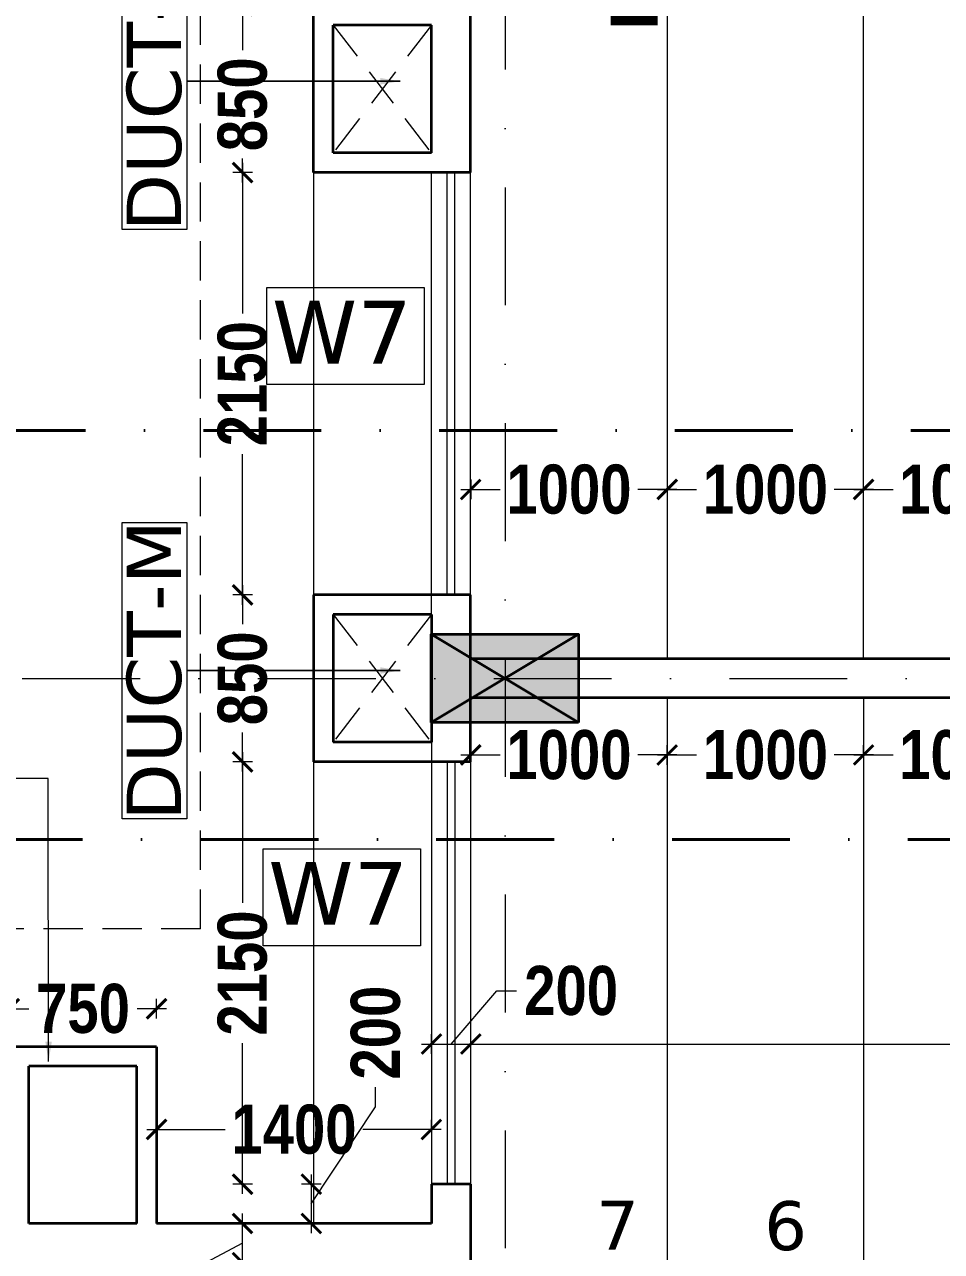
# Model space of a CAD drawing. Header units: millimetres. Extents: x -3092155 to 4513934, y -12317808 to 1850003.
# Drawn here: x -440960 to -436293, y -5536254 to -5530008 of the extents above; entities that cross this region are included whole.
import ezdxf

# ---------------------------------------------------------------- set-up
doc = ezdxf.new("R2010")
doc.units = ezdxf.units.MM
doc.header["$LTSCALE"] = 2
doc.header["$MEASUREMENT"] = 0
doc.header["$PDMODE"] = 34
doc.header["$PDSIZE"] = 500
for name, pattern in [('DASHDOT', [1, 0.5, -0.25, 0, -0.25]), ('DASHED2', [0.375, 0.25, -0.125]), ('HIDDEN', [0.375, 0.25, -0.125])]:
    doc.linetypes.add(name, pattern=pattern)
for name, color, linetype, lineweight, true_color in [('AEROW', 7, 'Continuous', 15, 0x0d0d0d), ('DOT', 7, 'DASHED2', 0, 0x89067c), ('duct text', 7, 'Continuous', 5, 0x30182a)]:
    doc.layers.add(name, color=color, linetype=linetype, lineweight=lineweight, true_color=true_color)
for name, color, linetype, lineweight in [('coloumn', 10, 'Continuous', 35), ('cornice', 12, 'Continuous', 25), ('D DIM', 250, 'Continuous', 9), ('DUCT', 37, 'Continuous', 35), ('glass', 5, 'Continuous', 15), ('GRID', 251, 'DASHDOT', 5), ('PROJ', 251, 'HIDDEN', 5), ('SILL', 74, 'Continuous', 9), ('Step', 251, 'Continuous', 9), ('TEXT', 7, 'Continuous', 13), ('W6', 162, 'Continuous', 5), ('WAll', 250, 'Continuous', 35)]:
    doc.layers.add(name, color=color, linetype=linetype, lineweight=lineweight)
doc.styles.add('door', font='arial.ttf', dxfattribs={"height": 70})
doc.styles.add('INNER DIM', font='ARIALNB.TTF', dxfattribs={"height": 250})
doc.styles.add('style2', font='verdana.ttf')
doc.dimstyles.new('DOOR', dxfattribs={"dimtxt": 100, "dimasz": 100, "dimexe": 25, "dimexo": 50, "dimgap": 25, "dimtad": 0, "dimtih": 1, "dimtoh": 1, "dimdec": 0, "dimzin": 3, "dimdsep": 46, "dimtxsty": 'door', "dimblk": 'OBLIQUE', "dimcen": 200, "dimclrd": 256, "dimclre": 256, "dimclrt": 256, "dimadec": 0, "dimazin": 0, "dimtfac": 1, "dimtdec": 0, "dimtofl": 0, "dimtmove": 2, "dimatfit": 3, "dimfxl": 300, "dimfxlon": 1, "dimfrac": 1, "dimtolj": 1, "dimtzin": 0, "dimlwd": -1, "dimlwe": -1, "dimarcsym": 0})
doc.dimstyles.new('external final', dxfattribs={"dimscale": 0, "dimtxt": 250, "dimasz": 100, "dimexe": 50, "dimexo": 50, "dimgap": 50, "dimtad": 0, "dimdec": 0, "dimzin": 0, "dimdsep": 46, "dimtxsty": 'INNER DIM', "dimblk": 'ARCHTICK', "dimcen": 100, "dimdle": 50, "dimclrd": 256, "dimclre": 256, "dimclrt": 256, "dimadec": 0, "dimazin": 0, "dimtfac": 1, "dimtdec": 0, "dimtix": 1, "dimtmove": 1, "dimatfit": 3, "dimfxl": 50, "dimfxlon": 1, "dimtolj": 1, "dimtzin": 0, "dimlwd": -1, "dimlwe": -1, "dimarcsym": 1})

# ---------------------------------------------------------------- blocks, each defined once
blk = doc.blocks.new('_ArchTick')
at = {"color": 0, "linetype": 'ByBlock', "const_width": 0.15}
blk.add_lwpolyline([(-0.5, -0.5), (0.5, 0.5)], dxfattribs=at)
blk = doc.blocks.new('*D99')
at = {"layer": 'D DIM', "ltscale": 100, "transparency": 16777216}
for p, q in [((-438788.7, -5535197.9), (-438556, -5534926.7)), ((-438556, -5534926.7), (-438456, -5534926.7)), ((-438888.9, -5535247.9), (-438888.9, -5535147.9)), ((-438688.5, -5535247.9), (-438688.5, -5535147.9)), ((-438938.9, -5535197.9), (-438638.5, -5535197.9))]:
    blk.add_line(p, q, dxfattribs=at)
at = {"layer": 'Defpoints', "color": 0, "lineweight": 50, "ltscale": 100, "transparency": 16777216}
for p in [(-438688.5, -5535197.9), (-438888.9, -5535911.2), (-438688.5, -5535911.2)]:
    blk.add_point(p, dxfattribs=at)
at = {"layer": 'D DIM', "ltscale": 100, "transparency": 16777216, "xscale": 100, "yscale": 100, "zscale": 100, "rotation": 180}
blk.add_blockref('_ArchTick', (-438888.9, -5535197.9), dxfattribs=at)
at = {"layer": 'D DIM', "ltscale": 100, "transparency": 16777216, "xscale": 100, "yscale": 100, "zscale": 100}
blk.add_blockref('_ArchTick', (-438688.5, -5535197.9), dxfattribs=at)
at = {"layer": 'D DIM', "ltscale": 100, "transparency": 16777216, "insert": (-438177.7, -5534926.7), "char_height": 250, "attachment_point": 5, "style": 'INNER DIM'}
blk.add_mtext('\\A1;200', dxfattribs=at)
blk = doc.blocks.new('*D100')
at = {"layer": 'D DIM', "ltscale": 100, "transparency": 16777216}
for p, q in [((-439850.5, -5533711.2), (-439850.5, -5534478.2)), ((-439800.5, -5533761.2), (-439900.5, -5533761.2)), ((-439850.5, -5535961.2), (-439850.5, -5535194.2)), ((-439800.5, -5535911.2), (-439900.5, -5535911.2))]:
    blk.add_line(p, q, dxfattribs=at)
at = {"layer": 'Defpoints', "color": 0, "lineweight": 50, "ltscale": 100, "transparency": 16777216}
for p in [(-439850.5, -5533761.2), (-439488.5, -5533761.2), (-439488.5, -5535911.2)]:
    blk.add_point(p, dxfattribs=at)
at = {"layer": 'D DIM', "ltscale": 100, "transparency": 16777216, "xscale": 100, "yscale": 100, "zscale": 100}
for p, rotation in [((-439850.5, -5533761.2), 90), ((-439850.5, -5535911.2), 270)]:
    blk.add_blockref('_ArchTick', p, dxfattribs=dict(at, rotation=rotation))
at = {"layer": 'D DIM', "ltscale": 100, "transparency": 16777216, "insert": (-439850.5, -5534836.2), "char_height": 250, "attachment_point": 5, "rotation": 90, "style": 'INNER DIM'}
blk.add_mtext('\\A1;2150', dxfattribs=at)
blk = doc.blocks.new('*D101')
at = {"layer": 'D DIM', "ltscale": 100, "transparency": 16777216}
for p, q in [((-439800.5, -5532911.2), (-439900.5, -5532911.2)), ((-439850.5, -5532861.2), (-439850.5, -5533060.2)), ((-439850.5, -5533811.2), (-439850.5, -5533612.2)), ((-439800.5, -5533761.2), (-439900.5, -5533761.2))]:
    blk.add_line(p, q, dxfattribs=at)
at = {"layer": 'Defpoints', "color": 0, "lineweight": 50, "ltscale": 100, "transparency": 16777216}
for p in [(-439850.5, -5532911.2), (-439488.5, -5532911.2), (-439488.5, -5533761.2)]:
    blk.add_point(p, dxfattribs=at)
at = {"layer": 'D DIM', "ltscale": 100, "transparency": 16777216, "xscale": 100, "yscale": 100, "zscale": 100}
for p, rotation in [((-439850.5, -5532911.2), 90), ((-439850.5, -5533761.2), 270)]:
    blk.add_blockref('_ArchTick', p, dxfattribs=dict(at, rotation=rotation))
at = {"layer": 'D DIM', "ltscale": 100, "transparency": 16777216, "insert": (-439850.5, -5533336.2), "char_height": 250, "attachment_point": 5, "rotation": 90, "style": 'INNER DIM'}
blk.add_mtext('\\A1;850', dxfattribs=at)
blk = doc.blocks.new('*D102')
at = {"layer": 'D DIM', "ltscale": 100, "transparency": 16777216}
for p, q in [((-439850.5, -5530711.2), (-439850.5, -5531478.2)), ((-439800.5, -5530761.2), (-439900.5, -5530761.2)), ((-439850.5, -5532961.2), (-439850.5, -5532194.2)), ((-439800.5, -5532911.2), (-439900.5, -5532911.2))]:
    blk.add_line(p, q, dxfattribs=at)
at = {"layer": 'Defpoints', "color": 0, "lineweight": 50, "ltscale": 100, "transparency": 16777216}
for p in [(-439850.5, -5530761.2), (-439488.5, -5530761.2), (-439488.5, -5532911.2)]:
    blk.add_point(p, dxfattribs=at)
at = {"layer": 'D DIM', "ltscale": 100, "transparency": 16777216, "xscale": 100, "yscale": 100, "zscale": 100}
for p, rotation in [((-439850.5, -5530761.2), 90), ((-439850.5, -5532911.2), 270)]:
    blk.add_blockref('_ArchTick', p, dxfattribs=dict(at, rotation=rotation))
at = {"layer": 'D DIM', "ltscale": 100, "transparency": 16777216, "insert": (-439850.5, -5531836.2), "char_height": 250, "attachment_point": 5, "rotation": 90, "style": 'INNER DIM'}
blk.add_mtext('\\A1;2150', dxfattribs=at)
blk = doc.blocks.new('*D103')
at = {"layer": 'D DIM', "ltscale": 100, "transparency": 16777216}
for p, q in [((-439800.5, -5529911.2), (-439900.5, -5529911.2)), ((-439850.5, -5529861.2), (-439850.5, -5530137.9)), ((-439850.5, -5530811.2), (-439850.5, -5530690)), ((-439800.5, -5530761.2), (-439900.5, -5530761.2))]:
    blk.add_line(p, q, dxfattribs=at)
at = {"layer": 'Defpoints', "color": 0, "lineweight": 50, "ltscale": 100, "transparency": 16777216}
for p in [(-439850.5, -5529911.2), (-439497.8, -5529911.2), (-439488.5, -5530761.2)]:
    blk.add_point(p, dxfattribs=at)
at = {"layer": 'D DIM', "ltscale": 100, "transparency": 16777216, "xscale": 100, "yscale": 100, "zscale": 100}
for p, rotation in [((-439850.5, -5529911.2), 90), ((-439850.5, -5530761.2), 270)]:
    blk.add_blockref('_ArchTick', p, dxfattribs=dict(at, rotation=rotation))
at = {"layer": 'D DIM', "ltscale": 100, "transparency": 16777216, "insert": (-439850.5, -5530414), "char_height": 250, "attachment_point": 5, "rotation": 90, "style": 'INNER DIM'}
blk.add_mtext('\\A1;850', dxfattribs=at)
blk = doc.blocks.new('*D384')
at = {"layer": 'D DIM', "ltscale": 100, "transparency": 16777216}
for p, q in [((-438688.5, -5535247.9), (-438688.5, -5535147.9)), ((-425768.9, -5535147.9), (-425768.9, -5535247.9)), ((-438738.5, -5535197.9), (-432658.6, -5535197.9)), ((-425718.9, -5535197.9), (-431798.8, -5535197.9))]:
    blk.add_line(p, q, dxfattribs=at)
at = {"layer": 'Defpoints', "color": 0, "lineweight": 50, "ltscale": 100, "transparency": 16777216}
for p in [(-425768.9, -5533561.2), (-425768.9, -5535197.9), (-438688.5, -5535911.2)]:
    blk.add_point(p, dxfattribs=at)
at = {"layer": 'D DIM', "ltscale": 100, "transparency": 16777216, "xscale": 100, "yscale": 100, "zscale": 100, "rotation": 180}
blk.add_blockref('_ArchTick', (-438688.5, -5535197.9), dxfattribs=at)
at = {"layer": 'D DIM', "ltscale": 100, "transparency": 16777216, "xscale": 100, "yscale": 100, "zscale": 100}
blk.add_blockref('_ArchTick', (-425768.9, -5535197.9), dxfattribs=at)
at = {"layer": 'D DIM', "ltscale": 100, "transparency": 16777216, "insert": (-432228.7, -5535197.9), "char_height": 250, "attachment_point": 5, "style": 'INNER DIM'}
blk.add_mtext('\\A1;12920', dxfattribs=at)
blk = doc.blocks.new('*D406')
at = {"layer": 'D DIM', "ltscale": 100, "transparency": 16777216}
for p, q in [((-439850.5, -5536361.2), (-439850.5, -5536061.2)), ((-439800.5, -5536111.2), (-439900.5, -5536111.2)), ((-439850.5, -5536211.2), (-440213.7, -5536404.2)), ((-439800.5, -5536311.2), (-439900.5, -5536311.2)), ((-440213.7, -5536404.2), (-440213.7, -5536504.2))]:
    blk.add_line(p, q, dxfattribs=at)
at = {"layer": 'Defpoints', "color": 0, "lineweight": 50, "ltscale": 100, "transparency": 16777216}
for p in [(-439850.5, -5536111.2), (-439538.5, -5536111.2), (-438888.5, -5536311.2)]:
    blk.add_point(p, dxfattribs=at)
at = {"layer": 'D DIM', "ltscale": 100, "transparency": 16777216, "xscale": 100, "yscale": 100, "zscale": 100}
for p, rotation in [((-439850.5, -5536111.2), 90), ((-439850.5, -5536311.2), 270)]:
    blk.add_blockref('_ArchTick', p, dxfattribs=dict(at, rotation=rotation))
at = {"layer": 'D DIM', "ltscale": 100, "transparency": 16777216, "insert": (-440213.7, -5536782.6), "char_height": 250, "attachment_point": 5, "rotation": 90, "style": 'INNER DIM'}
blk.add_mtext('\\A1;200', dxfattribs=at)
blk = doc.blocks.new('*D844')
at = {"layer": 'D DIM', "ltscale": 100, "transparency": 16777216}
for p, q in [((-438738.9, -5533726.2), (-438539.1, -5533726.2)), ((-438688.9, -5533776.2), (-438688.9, -5533676.2)), ((-437638.9, -5533726.2), (-437838.7, -5533726.2)), ((-437688.9, -5533776.2), (-437688.9, -5533676.2))]:
    blk.add_line(p, q, dxfattribs=at)
at = {"layer": 'Defpoints', "color": 0, "lineweight": 50, "ltscale": 100, "transparency": 16777216}
for p in [(-437688.9, -5533726.2), (-438688.9, -5534050.2), (-437688.9, -5534050.2)]:
    blk.add_point(p, dxfattribs=at)
at = {"layer": 'D DIM', "ltscale": 100, "transparency": 16777216, "xscale": 100, "yscale": 100, "zscale": 100, "rotation": 180}
blk.add_blockref('_ArchTick', (-438688.9, -5533726.2), dxfattribs=at)
at = {"layer": 'D DIM', "ltscale": 100, "transparency": 16777216, "xscale": 100, "yscale": 100, "zscale": 100}
blk.add_blockref('_ArchTick', (-437688.9, -5533726.2), dxfattribs=at)
at = {"layer": 'D DIM', "ltscale": 100, "transparency": 16777216, "insert": (-438188.9, -5533726.2), "char_height": 250, "attachment_point": 5, "style": 'INNER DIM'}
blk.add_mtext('\\A1;1000', dxfattribs=at)
blk = doc.blocks.new('*D845')
at = {"layer": 'D DIM', "ltscale": 100, "transparency": 16777216}
for p, q in [((-437738.9, -5533726.2), (-437539.1, -5533726.2)), ((-437688.9, -5533776.2), (-437688.9, -5533676.2)), ((-436638.9, -5533726.2), (-436838.7, -5533726.2)), ((-436688.9, -5533726.2), (-436688.9, -5533676.2))]:
    blk.add_line(p, q, dxfattribs=at)
at = {"layer": 'Defpoints', "color": 0, "lineweight": 50, "ltscale": 100, "transparency": 16777216}
for p in [(-436688.9, -5533726.2), (-436688.9, -5533726.2), (-437688.9, -5534050.2)]:
    blk.add_point(p, dxfattribs=at)
at = {"layer": 'D DIM', "ltscale": 100, "transparency": 16777216, "xscale": 100, "yscale": 100, "zscale": 100, "rotation": 180}
blk.add_blockref('_ArchTick', (-437688.9, -5533726.2), dxfattribs=at)
at = {"layer": 'D DIM', "ltscale": 100, "transparency": 16777216, "xscale": 100, "yscale": 100, "zscale": 100}
blk.add_blockref('_ArchTick', (-436688.9, -5533726.2), dxfattribs=at)
at = {"layer": 'D DIM', "ltscale": 100, "transparency": 16777216, "insert": (-437188.9, -5533726.2), "char_height": 250, "attachment_point": 5, "style": 'INNER DIM'}
blk.add_mtext('\\A1;1000', dxfattribs=at)
blk = doc.blocks.new('*D846')
at = {"layer": 'D DIM', "ltscale": 100, "transparency": 16777216}
for p, q in [((-436738.9, -5533726.2), (-436539.1, -5533726.2)), ((-436688.9, -5533726.2), (-436688.9, -5533676.2)), ((-435638.9, -5533726.2), (-435838.7, -5533726.2)), ((-435688.9, -5533726.2), (-435688.9, -5533676.2))]:
    blk.add_line(p, q, dxfattribs=at)
at = {"layer": 'Defpoints', "color": 0, "lineweight": 50, "ltscale": 100, "transparency": 16777216}
for p in [(-436688.9, -5533726.2), (-435688.9, -5533726.2), (-435688.9, -5533726.2)]:
    blk.add_point(p, dxfattribs=at)
at = {"layer": 'D DIM', "ltscale": 100, "transparency": 16777216, "xscale": 100, "yscale": 100, "zscale": 100, "rotation": 180}
blk.add_blockref('_ArchTick', (-436688.9, -5533726.2), dxfattribs=at)
at = {"layer": 'D DIM', "ltscale": 100, "transparency": 16777216, "xscale": 100, "yscale": 100, "zscale": 100}
blk.add_blockref('_ArchTick', (-435688.9, -5533726.2), dxfattribs=at)
at = {"layer": 'D DIM', "ltscale": 100, "transparency": 16777216, "insert": (-436188.9, -5533726.2), "char_height": 250, "attachment_point": 5, "style": 'INNER DIM'}
blk.add_mtext('\\A1;1000', dxfattribs=at)
blk = doc.blocks.new('*D864')
at = {"layer": 'D DIM', "ltscale": 100, "transparency": 16777216}
for p, q in [((-438688.9, -5532324.6), (-438688.9, -5532424.6)), ((-437688.9, -5532324.6), (-437688.9, -5532424.6)), ((-438738.9, -5532374.6), (-438539.1, -5532374.6)), ((-437638.9, -5532374.6), (-437838.7, -5532374.6))]:
    blk.add_line(p, q, dxfattribs=at)
at = {"layer": 'Defpoints', "color": 0, "lineweight": 50, "ltscale": 100, "transparency": 16777216}
for p in [(-438688.9, -5532050.6), (-437688.9, -5532050.6), (-437688.9, -5532374.6)]:
    blk.add_point(p, dxfattribs=at)
at = {"layer": 'D DIM', "ltscale": 100, "transparency": 16777216, "xscale": 100, "yscale": 100, "zscale": 100, "rotation": 180}
blk.add_blockref('_ArchTick', (-438688.9, -5532374.6), dxfattribs=at)
at = {"layer": 'D DIM', "ltscale": 100, "transparency": 16777216, "xscale": 100, "yscale": 100, "zscale": 100}
blk.add_blockref('_ArchTick', (-437688.9, -5532374.6), dxfattribs=at)
at = {"layer": 'D DIM', "ltscale": 100, "transparency": 16777216, "insert": (-438188.9, -5532374.6), "char_height": 250, "attachment_point": 5, "style": 'INNER DIM'}
blk.add_mtext('\\A1;1000', dxfattribs=at)
blk = doc.blocks.new('*D865')
at = {"layer": 'D DIM', "ltscale": 100, "transparency": 16777216}
for p, q in [((-437688.9, -5532324.6), (-437688.9, -5532424.6)), ((-436688.9, -5532374.6), (-436688.9, -5532324.6)), ((-437738.9, -5532374.6), (-437539.1, -5532374.6)), ((-436638.9, -5532374.6), (-436838.7, -5532374.6))]:
    blk.add_line(p, q, dxfattribs=at)
at = {"layer": 'Defpoints', "color": 0, "lineweight": 50, "ltscale": 100, "transparency": 16777216}
for p in [(-437688.9, -5532050.6), (-436688.9, -5532374.6), (-436688.9, -5532374.6)]:
    blk.add_point(p, dxfattribs=at)
at = {"layer": 'D DIM', "ltscale": 100, "transparency": 16777216, "xscale": 100, "yscale": 100, "zscale": 100, "rotation": 180}
blk.add_blockref('_ArchTick', (-437688.9, -5532374.6), dxfattribs=at)
at = {"layer": 'D DIM', "ltscale": 100, "transparency": 16777216, "xscale": 100, "yscale": 100, "zscale": 100}
blk.add_blockref('_ArchTick', (-436688.9, -5532374.6), dxfattribs=at)
at = {"layer": 'D DIM', "ltscale": 100, "transparency": 16777216, "insert": (-437188.9, -5532374.6), "char_height": 250, "attachment_point": 5, "style": 'INNER DIM'}
blk.add_mtext('\\A1;1000', dxfattribs=at)
blk = doc.blocks.new('*D866')
at = {"layer": 'D DIM', "ltscale": 100, "transparency": 16777216}
for p, q in [((-436688.9, -5532374.6), (-436688.9, -5532324.6)), ((-435688.9, -5532374.6), (-435688.9, -5532324.6)), ((-436738.9, -5532374.6), (-436539.1, -5532374.6)), ((-435638.9, -5532374.6), (-435838.7, -5532374.6))]:
    blk.add_line(p, q, dxfattribs=at)
at = {"layer": 'Defpoints', "color": 0, "lineweight": 50, "ltscale": 100, "transparency": 16777216}
for p in [(-436688.9, -5532374.6), (-435688.9, -5532374.6), (-435688.9, -5532374.6)]:
    blk.add_point(p, dxfattribs=at)
at = {"layer": 'D DIM', "ltscale": 100, "transparency": 16777216, "xscale": 100, "yscale": 100, "zscale": 100, "rotation": 180}
blk.add_blockref('_ArchTick', (-436688.9, -5532374.6), dxfattribs=at)
at = {"layer": 'D DIM', "ltscale": 100, "transparency": 16777216, "xscale": 100, "yscale": 100, "zscale": 100}
blk.add_blockref('_ArchTick', (-435688.9, -5532374.6), dxfattribs=at)
at = {"layer": 'D DIM', "ltscale": 100, "transparency": 16777216, "insert": (-436188.9, -5532374.6), "char_height": 250, "attachment_point": 5, "style": 'INNER DIM'}
blk.add_mtext('\\A1;1000', dxfattribs=at)
blk = doc.blocks.new('*D938')
at = {"layer": 'D DIM', "ltscale": 100, "transparency": 16777216}
for p, q in [((-441037.6, -5535068), (-441037.6, -5534968)), ((-440287.6, -5535068), (-440287.6, -5534968)), ((-441087.6, -5535018), (-440938.5, -5535018)), ((-440237.6, -5535018), (-440386.7, -5535018))]:
    blk.add_line(p, q, dxfattribs=at)
at = {"layer": 'Defpoints', "color": 0, "lineweight": 50, "ltscale": 100, "transparency": 16777216}
for p in [(-441037.6, -5535018), (-441037.6, -5535212.8), (-440287.6, -5535212.8)]:
    blk.add_point(p, dxfattribs=at)
at = {"layer": 'D DIM', "ltscale": 100, "transparency": 16777216, "xscale": 100, "yscale": 100, "zscale": 100, "rotation": 180}
blk.add_blockref('_ArchTick', (-441037.6, -5535018), dxfattribs=at)
at = {"layer": 'D DIM', "ltscale": 100, "transparency": 16777216, "xscale": 100, "yscale": 100, "zscale": 100}
blk.add_blockref('_ArchTick', (-440287.6, -5535018), dxfattribs=at)
at = {"layer": 'D DIM', "ltscale": 100, "transparency": 16777216, "insert": (-440662.6, -5535018), "char_height": 250, "attachment_point": 5, "style": 'INNER DIM'}
blk.add_mtext('\\A1;750', dxfattribs=at)
blk = doc.blocks.new('*D974')
at = {"layer": 'D DIM', "ltscale": 100, "transparency": 16777216}
for p, q in [((-439172.8, -5535518), (-439172.8, -5535418)), ((-439500.3, -5536011.2), (-439172.8, -5535518)), ((-439450.3, -5535911.2), (-439550.3, -5535911.2)), ((-439500.3, -5535861.2), (-439500.3, -5536161.2)), ((-439450.3, -5536111.2), (-439550.3, -5536111.2))]:
    blk.add_line(p, q, dxfattribs=at)
at = {"layer": 'Defpoints', "color": 0, "lineweight": 50, "ltscale": 100, "transparency": 16777216}
for p in [(-438855.4, -5535911.2), (-439500.3, -5536111.2), (-438889.3, -5536111.2)]:
    blk.add_point(p, dxfattribs=at)
at = {"layer": 'D DIM', "ltscale": 100, "transparency": 16777216, "xscale": 100, "yscale": 100, "zscale": 100}
for p, rotation in [((-439500.3, -5535911.2), 90), ((-439500.3, -5536111.2), 270)]:
    blk.add_blockref('_ArchTick', p, dxfattribs=dict(at, rotation=rotation))
at = {"layer": 'D DIM', "ltscale": 100, "transparency": 16777216, "insert": (-439172.8, -5535139.7), "char_height": 250, "attachment_point": 5, "rotation": 90, "style": 'INNER DIM'}
blk.add_mtext('\\A1;200', dxfattribs=at)
blk = doc.blocks.new('S.F')
at = {"layer": 'coloumn', "ltscale": 100}
blk.add_hatch(color=256, dxfattribs=at).paths.add_polyline_path([(47530.5, -5841756.2), (47530.5, -5841306.2), (46780.5, -5841306.2), (46780.5, -5841756.2)])
for p, q in [((46780.5, -5841756.2), (46780.5, -5841306.2)), ((46780.5, -5841306.2), (47530.5, -5841306.2)), ((47530.5, -5841306.2), (47530.5, -5841756.2)), ((47530.5, -5841756.2), (46780.5, -5841756.2))]:
    blk.add_line(p, q, dxfattribs=at)
blk.add_lwpolyline([(47530.5, -5841756.2), (46780.5, -5841306.2), (47530.5, -5841306.2), (46780.5, -5841756.2)], dxfattribs=at)
blk = doc.blocks.new('YJJYH')
at = {"layer": 'Step', "ltscale": 15000}
for p, q in [((-64187.6, -5689300.5), (-64187.6, -5695200.5)), ((-63187.6, -5695200.5), (-63187.6, -5689275.5)), ((-64187.6, -5695400.5), (-64187.6, -5700324.7)), ((-63187.6, -5695400.5), (-63187.6, -5700324.7))]:
    blk.add_line(p, q, dxfattribs=at)
blk = doc.blocks.new('*D1126')
at = {"layer": 'D DIM', "ltscale": 100, "transparency": 16777216}
for p, q in [((-440288, -5535632.8), (-440288, -5535582.8)), ((-438889.3, -5535632.8), (-438889.3, -5535582.8)), ((-440338, -5535632.8), (-439938.9, -5535632.8)), ((-438839.3, -5535632.8), (-439238.4, -5535632.8))]:
    blk.add_line(p, q, dxfattribs=at)
at = {"layer": 'Defpoints', "color": 0, "lineweight": 50, "ltscale": 100, "transparency": 16777216}
for p in [(-440288, -5535661.2), (-438889.3, -5535632.8), (-438889.3, -5535661.2)]:
    blk.add_point(p, dxfattribs=at)
at = {"layer": 'D DIM', "ltscale": 100, "transparency": 16777216, "xscale": 100, "yscale": 100, "zscale": 100, "rotation": 180}
blk.add_blockref('_ArchTick', (-440288, -5535632.8), dxfattribs=at)
at = {"layer": 'D DIM', "ltscale": 100, "transparency": 16777216, "xscale": 100, "yscale": 100, "zscale": 100}
blk.add_blockref('_ArchTick', (-438889.3, -5535632.8), dxfattribs=at)
at = {"layer": 'D DIM', "ltscale": 100, "transparency": 16777216, "insert": (-439588.7, -5535632.8), "char_height": 250, "attachment_point": 5, "style": 'INNER DIM'}
blk.add_mtext('\\A1;1400', dxfattribs=at)
blk = doc.blocks.new('_Oblique')
at = {"color": 0, "linetype": 'ByBlock', "lineweight": -2}
blk.add_line((-0.5, -0.5), (0.5, 0.5), dxfattribs=at)
blk = doc.blocks.new('uyujnjh')
at = {"layer": 'PROJ', "linetype": 'DASHDOT', "lineweight": 40, "ltscale": 600}
blk.add_line((-186042.2, -5846539.3), (-249741.2, -5846539.3), dxfattribs=at)
blk = doc.blocks.new('hyh')
at = {"layer": 'duct text', "ltscale": 0.1}
for points in [[(-177209.1, -5575040.4), (-177209.1, -5573532.1), (-176880, -5573532.1), (-176880, -5575040.4)], [(-177209.1, -5578040.4), (-177209.1, -5576532.1), (-176880, -5576532.1), (-176880, -5578040.4)]]:
    blk.add_lwpolyline(points, close=True, dxfattribs=at)
at = {"layer": 'duct text', "ltscale": 0.1, "char_height": 276.639, "width": 1547.237, "attachment_point": 5, "rotation": 90, "style": 'style2'}
for insert in [(-177044.4, -5574284.9), (-177044.4, -5577284.9)]:
    blk.add_mtext('\\pt3043;DUCT-M', dxfattribs=dict(at, insert=insert))
at = {"layer": 'duct text', "ltscale": 0.1}
for points in [[(-175793.8, -5574286.3), (-176880, -5574286.3), (-175793.8, -5574286.3)], [(-175793.8, -5577286.3), (-176880, -5577286.3), (-175793.8, -5577286.3)]]:
    blk.add_leader(points, dimstyle='DOOR', dxfattribs=at)

msp = doc.modelspace()

# ---------------------------------------------------------------- linework, layer by layer
at = {"layer": 'DOT', "linetype": 'Continuous', "ltscale": 400}
msp.add_line((-439489.3, -5527761.2), (-439489.3, -5536111.2), dxfattribs=at)
at = {"layer": 'DOT', "ltscale": 400}
for p, q in [((-440063.9, -5534611.2), (-440063.9, -5528211.2)), ((-438889.3, -5530011.2), (-439389.3, -5530661.2)), ((-439389.3, -5530011.2), (-438889.3, -5530661.2)), ((-438889.3, -5533011.2), (-439389.3, -5533661.2)), ((-439389.3, -5533011.2), (-438889.3, -5533661.2)), ((-440063.9, -5534611.2), (-447589.3, -5534611.2))]:
    msp.add_line(p, q, dxfattribs=at)
at = {"layer": 'DUCT', "ltscale": 100}
for p, q in [((-439489.3, -5530761.2), (-439489.3, -5529911.2)), ((-438689.3, -5530761.2), (-438689.3, -5529911.2)), ((-439389.3, -5530661.2), (-439389.3, -5530011.2)), ((-438889.3, -5530011.2), (-439389.3, -5530011.2)), ((-438889.3, -5530661.2), (-438889.3, -5530011.2)), ((-438889.3, -5530661.2), (-439389.3, -5530661.2)), ((-438689.3, -5530761.2), (-439489.3, -5530761.2)), ((-438689.3, -5530761.2), (-438889.3, -5530761.2)), ((-439489.3, -5532911.2), (-439489.3, -5533761.2)), ((-438689.3, -5532911.2), (-439489.3, -5532911.2)), ((-438689.3, -5532911.2), (-438889.3, -5532911.2)), ((-438689.3, -5533761.2), (-438689.3, -5532911.2)), ((-439389.3, -5533011.2), (-439389.3, -5533661.2)), ((-438889.3, -5533011.2), (-439389.3, -5533011.2)), ((-438889.3, -5533011.2), (-438889.3, -5533661.2)), ((-438889.3, -5533661.2), (-439389.3, -5533661.2)), ((-438889.3, -5533761.2), (-439489.3, -5533761.2)), ((-438689.3, -5533761.2), (-438889.3, -5533761.2)), ((-440288, -5535211.2), (-441038, -5535211.2)), ((-440288, -5535211.2), (-440288, -5536111.2)), ((-440388, -5535311.2), (-440938, -5535311.2)), ((-440938, -5536111.2), (-440938, -5535311.2)), ((-440388, -5536111.2), (-440388, -5535311.2)), ((-438689.3, -5535911.2), (-438889.3, -5535911.2)), ((-438889.3, -5535911.2), (-438889.3, -5536111.2)), ((-438689.3, -5535911.2), (-438889.3, -5535911.2)), ((-438689.3, -5535911.2), (-438689.3, -5536311.2)), ((-440388, -5536111.2), (-440938, -5536111.2)), ((-440388, -5536111.2), (-440938, -5536111.2))]:
    msp.add_line(p, q, dxfattribs=at)
at = {"layer": 'glass', "ltscale": 100}
for p, q in [((-438809.3, -5532911.2), (-438809.3, -5530761.2)), ((-438769.3, -5532911.2), (-438769.3, -5530761.2)), ((-438809.3, -5533761.2), (-438809.3, -5535911.2)), ((-438769.3, -5533761.2), (-438769.3, -5535911.2))]:
    msp.add_line(p, q, dxfattribs=at)
at = {"layer": 'GRID', "color": 5, "ltscale": 600}
msp.add_line((-438513.9, -5499634.4), (-438513.9, -5584428.2), dxfattribs=at)
at = {"layer": 'GRID', "color": 6, "ltscale": 600}
msp.add_line((-460173.8, -5533336.2), (-367334.4, -5533336.2), dxfattribs=at)
at = {"layer": 'PROJ', "linetype": 'DASHDOT', "lineweight": 40, "ltscale": 600}
msp.add_line((-384244.8, -5532074.3), (-447943.8, -5532074.3), dxfattribs=at)
at = {"layer": 'SILL', "ltscale": 100}
for p, q in [((-438689.3, -5532811.2), (-438689.3, -5530661.2)), ((-438889.3, -5533111.2), (-438889.3, -5530761.2)), ((-438889.3, -5532911.2), (-438889.3, -5530761.2)), ((-438689.3, -5533111.2), (-438689.3, -5530761.2)), ((-438889.3, -5533561.2), (-438889.3, -5535911.2)), ((-438689.3, -5533561.2), (-438689.3, -5535911.2)), ((-438889.3, -5533761.2), (-438889.3, -5535911.2)), ((-438689.3, -5533861.2), (-438689.3, -5535911.2))]:
    msp.add_line(p, q, dxfattribs=at)
at = {"layer": 'W6', "ltscale": 0.1}
for p, q in [((-439726.8, -5531346.8), (-438925.1, -5531346.8)), ((-439726.8, -5531840.9), (-439726.8, -5531346.8)), ((-438925.1, -5531346.8), (-438925.1, -5531840.9)), ((-438925.1, -5531840.9), (-439726.8, -5531840.9)), ((-439745.8, -5534203.5), (-438944.1, -5534203.5)), ((-439745.8, -5534697.5), (-439745.8, -5534203.5)), ((-438944.1, -5534203.5), (-438944.1, -5534697.5)), ((-438944.1, -5534697.5), (-439745.8, -5534697.5))]:
    msp.add_line(p, q, dxfattribs=at)
at = {"layer": 'WAll', "ltscale": 100}
for p, q in [((-425769.3, -5533236.2), (-438689.3, -5533236.2)), ((-425769.3, -5533436.2), (-438689.3, -5533436.2)), ((-438889.3, -5536111.2), (-440288, -5536111.2))]:
    msp.add_line(p, q, dxfattribs=at)

# ---------------------------------------------------------------- block references
at = {"layer": 'coloumn'}
msp.add_blockref('S.F', (-485670.2, 308195), dxfattribs=at)
at = {"layer": 'cornice', "color": 3, "lineweight": 50}
for name, p in [('hyh', (-263254.8, 43989.8)), ('uyujnjh', (-198217.5, 312382.6))]:
    msp.add_blockref(name, p, dxfattribs=at)
at = {"layer": 'D DIM'}
msp.add_blockref('YJJYH', (-373501.8, 161963.5), dxfattribs=at)

# ---------------------------------------------------------------- texts
at = {"layer": 'TEXT', "ltscale": 0.1, "insert": (-437859, -5529203.7), "char_height": 230, "attachment_point": 5, "rotation": 90, "style": 'style2'}
msp.add_mtext('{\\fVerdana|b1|i0|c0|p34;\\T0.95;lvl.\\fVerdana|b0|i0|c0|p34;\\H1.0833x;\\T1;+9850}', dxfattribs=at)
at = {"layer": 'TEXT', "ltscale": 0.1, "char_height": 249.2, "attachment_point": 5, "style": 'style2'}
for s, insert in [('7', (-437941.2, -5536119.5)), ('6', (-437085.9, -5536124.5))]:
    msp.add_mtext(s, dxfattribs=dict(at, insert=insert))
at = {"layer": 'W6', "style": 'style2'}
for p in [(-439701, -5531734), (-439719.9, -5534590.6)]:
    msp.add_text('W7', height=320, dxfattribs=at).set_placement(p)

# ---------------------------------------------------------------- dimensions: what is measured, and where the dimension line sits
at = {"layer": 'D DIM', "ltscale": 100}
for base, p1, p2, picture, middle in [((-439850.5, -5529911.2), (-439488.5, -5530761.2), (-439497.8, -5529911.2), '*D103', (-439850.5, -5530414)), ((-439500.3, -5536111.2), (-438855.4, -5535911.2), (-438889.3, -5536111.2), '*D974', (-439172.8, -5535368)), ((-439850.5, -5536111.2), (-438888.5, -5536311.2), (-439538.5, -5536111.2), '*D406', (-440213.7, -5536554.2))]:
    dim = msp.add_linear_dim(base=base, p1=p1, p2=p2, angle=90, dimstyle='external final', override={"dimscale": 1}, dxfattribs=at)
    dim.commit()
    dim.dimension.update_dxf_attribs({"geometry": picture, "text_midpoint": middle, "dimtype": 160})
for base, p1, p2, angle, picture, middle in [((-439850.5, -5530761.2), (-439488.5, -5532911.2), (-439488.5, -5530761.2), 90, '*D102', (-439850.5, -5531836.2)), ((-439850.5, -5532911.2), (-439488.5, -5533761.2), (-439488.5, -5532911.2), 90, '*D101', (-439850.5, -5533336.2)), ((-439850.5, -5533761.2), (-439488.5, -5535911.2), (-439488.5, -5533761.2), 90, '*D100', (-439850.5, -5534836.2)), ((-441037.6, -5535018), (-440287.6, -5535212.8), (-441037.6, -5535212.8), 180, '*D938', (-440662.6, -5535018))]:
    dim = msp.add_linear_dim(base=base, p1=p1, p2=p2, angle=angle, dimstyle='external final', override={"dimscale": 1}, dxfattribs=at)
    dim.commit()
    dim.dimension.update_dxf_attribs({"geometry": picture, "text_midpoint": middle})
for base, p1, p2, picture, middle in [((-437688.9, -5532374.6), (-438688.9, -5532050.6), (-437688.9, -5532050.6), '*D864', (-438188.9, -5532374.6)), ((-436688.9, -5532374.6), (-437688.9, -5532050.6), (-436688.9, -5532374.6), '*D865', (-437188.9, -5532374.6)), ((-435688.9, -5532374.6), (-436688.9, -5532374.6), (-435688.9, -5532374.6), '*D866', (-436188.9, -5532374.6)), ((-437688.9, -5533726.2), (-438688.9, -5534050.2), (-437688.9, -5534050.2), '*D844', (-438188.9, -5533726.2)), ((-425768.9, -5535197.9), (-438688.5, -5535911.2), (-425768.9, -5533561.2), '*D384', (-432228.7, -5535197.9)), ((-436688.9, -5533726.2), (-437688.9, -5534050.2), (-436688.9, -5533726.2), '*D845', (-437188.9, -5533726.2)), ((-435688.9, -5533726.2), (-436688.9, -5533726.2), (-435688.9, -5533726.2), '*D846', (-436188.9, -5533726.2))]:
    dim = msp.add_linear_dim(base=base, p1=p1, p2=p2, dimstyle='external final', override={"dimscale": 1}, dxfattribs=at)
    dim.commit()
    dim.dimension.update_dxf_attribs({"geometry": picture, "text_midpoint": middle})
dim = msp.add_linear_dim(base=(-438688.5, -5535197.9), p1=(-438888.9, -5535911.2), p2=(-438688.5, -5535911.2), dimstyle='external final', override={"dimscale": 1}, dxfattribs=at)
dim.commit()
dim.dimension.update_dxf_attribs({"geometry": '*D99', "text_midpoint": (-438406, -5534926.7), "dimtype": 160})
dim = msp.add_linear_dim(base=(-438889.3, -5535632.8), p1=(-440288, -5535661.2), p2=(-438889.3, -5535661.2), text='1400', dimstyle='external final', override={"dimscale": 1}, dxfattribs=at)
dim.commit()
dim.dimension.update_dxf_attribs({"geometry": '*D1126', "text_midpoint": (-439588.7, -5535632.8)})

# ---------------------------------------------------------------- leaders
at = {"layer": 'AEROW', "lineweight": 30, "ltscale": 100}
msp.add_leader([(-440837.7, -5535285.9), (-440839.2, -5533845.9), (-441774.9, -5533846.9)], dimstyle='external final', override={"dimscale": 1, "dimfxl": 50}, dxfattribs=at)

doc.saveas('drawing.dxf')
